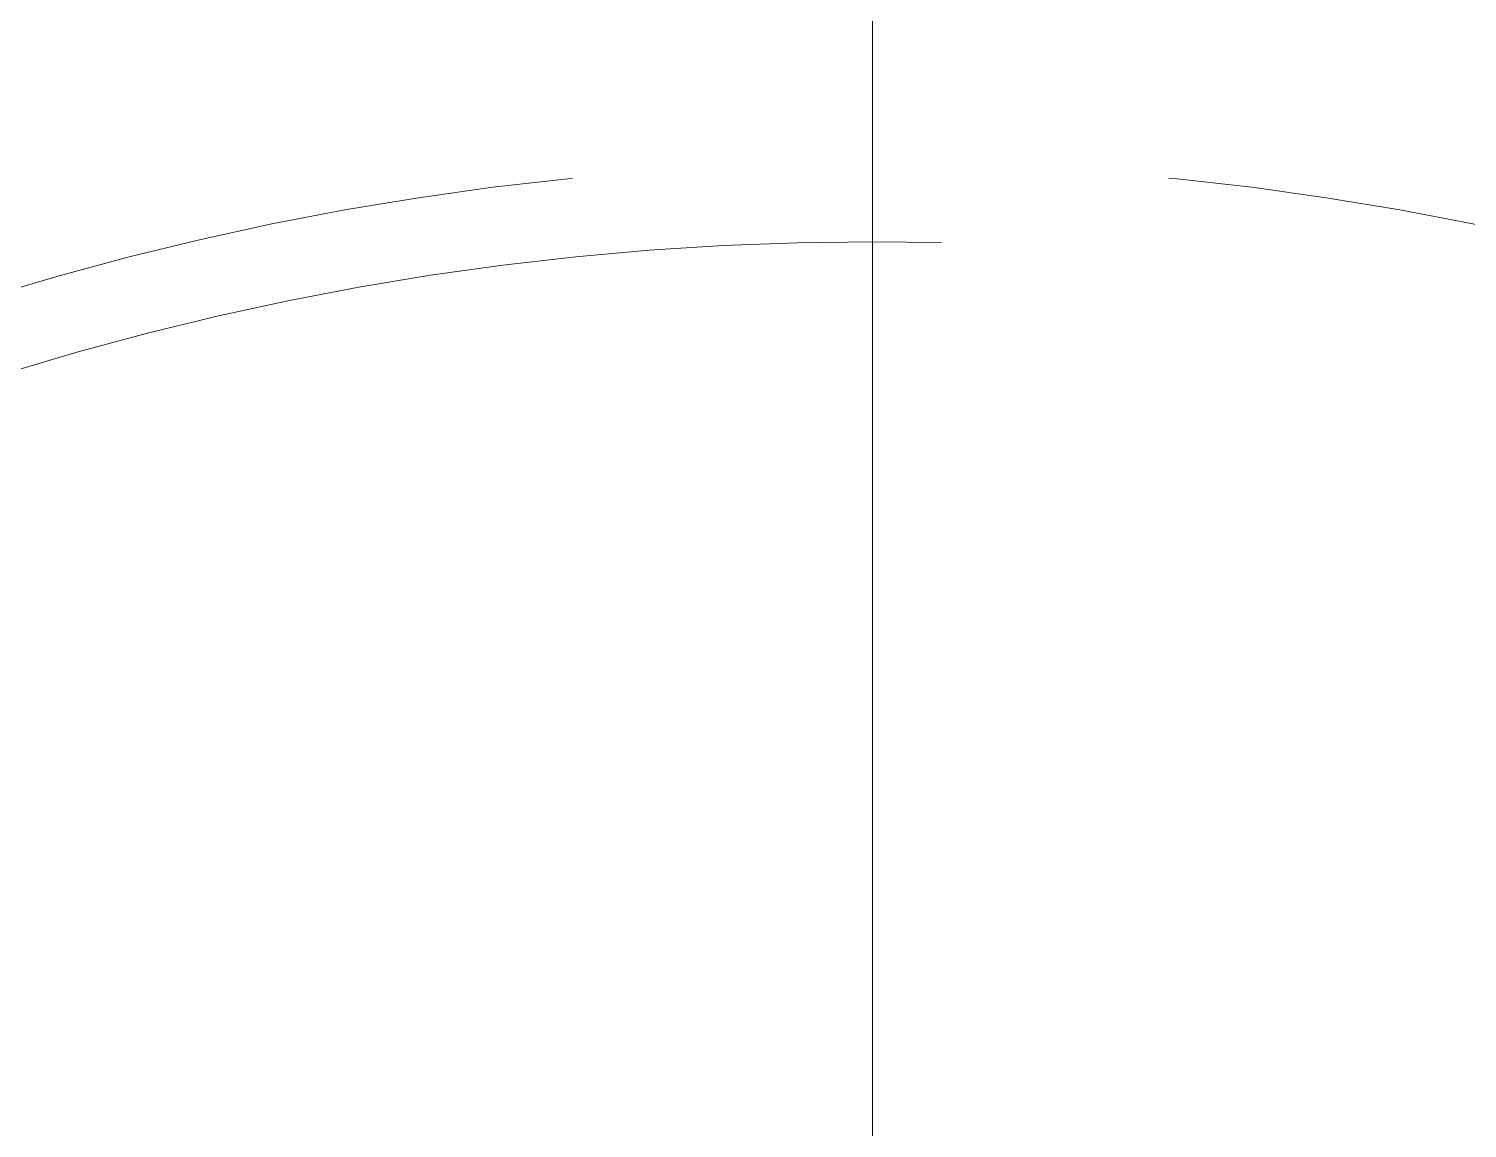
# Model space of a CAD drawing. Header units: millimetres. Extents: x 0 to 38884, y -3675 to 8056.
# Drawn here: x 10345.36 to 10363.71, y -1933.07 to -1919.05 of the extents above; entities that cross this region are included whole.
import ezdxf

# ---------------------------------------------------------------- set-up
doc = ezdxf.new("R2010")
doc.units = ezdxf.units.MM
doc.header["$LTSCALE"] = 2.4
doc.linetypes.add('CENTER2', pattern=[28.575, 19.05, -3.175, 3.175, -3.175])
doc.linetypes.add('HIDDEN', pattern=[9.525, 6.35, -3.175])
doc.layers.add('04_HIDDEN', color=2, linetype='HIDDEN', lineweight=13)
doc.layers.add('05_CENTER', color=4, linetype='CENTER2', lineweight=13)

# ---------------------------------------------------------------- blocks, each defined once
blk = doc.blocks.new('MUCFC207b_1')
at = {"color": 0}
for radius in [38, 37]:
    blk.add_circle((0, 0), radius, dxfattribs=at)
for start, end in [(90, 127.5231), (52.4769, 90)]:
    blk.add_arc((0, 0), 42.5, start, end, dxfattribs=at)
at = {"layer": '05_CENTER', "color": 0}
blk.add_line((0, -60), (0, 60), dxfattribs=at)
blk = doc.blocks.new('A$C06233B12_1')
at = {"color": 0}
for radius in [115, 45]:
    blk.add_circle((0, 0), radius, dxfattribs=at)
at = {"layer": '04_HIDDEN'}
for radius in [82.6, 77.6]:
    blk.add_circle((0, 0), radius, dxfattribs=at)
at = {"layer": '05_CENTER'}
blk.add_line((0, 119), (0, -119), dxfattribs=at)
for radius in [100, 55]:
    blk.add_circle((0, 0), radius, dxfattribs=at)

msp = doc.modelspace()

# ---------------------------------------------------------------- block references
msp.add_blockref('A$C06233B12_1', (10356.1226, -1958.7663))
at = {"layer": '04_HIDDEN', "color": 4}
msp.add_blockref('MUCFC207b_1', (10356.1226, -1958.7663), dxfattribs=at)

doc.saveas('drawing.dxf')
